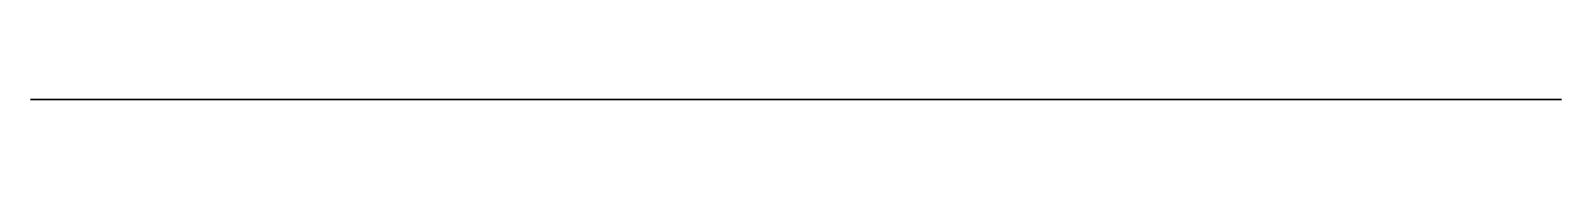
# Model space of a CAD drawing. Header units: millimetres. Extents: x 62.1 to 81.3, y 0 to 0.
import ezdxf

# ---------------------------------------------------------------- set-up
doc = ezdxf.new("R2010")
doc.units = ezdxf.units.MM
doc.layers.get('0').update_dxf_attribs({"color": 194, "true_color": 0x551cb1})

msp = doc.modelspace()

# ---------------------------------------------------------------- linework, layer by layer
at = {"color": 121, "true_color": 0xa6e5e5}
msp.add_polyline3d([(78.017, 0, 78.671), (78.013, 0, 78.905), (77.995, 0, 79.137), (77.964, 0, 79.368), (77.919, 0, 79.596), (77.86, 0, 79.821), (77.788, 0, 80.043), (77.703, 0, 80.26), (77.604, 0, 80.472), (77.493, 0, 80.678), (77.371, 0, 80.876), (77.237, 0, 81.067), (77.092, 0, 81.249), (76.937, 0, 81.422), (76.771, 0, 81.586), (76.596, 0, 81.739), (76.411, 0, 81.883), (76.218, 0, 82.015), (76.018, 0, 82.135), (75.812, 0, 82.243), (75.6, 0, 82.338), (75.382, 0, 82.421), (75.16, 0, 82.49), (74.934, 0, 82.547), (74.704, 0, 82.589), (74.704, 0, 94.816), (74.993, 0, 94.855), (75.278, 0, 94.914), (75.557, 0, 94.992), (75.83, 0, 95.089), (76.096, 0, 95.204), (76.353, 0, 95.337), (76.602, 0, 95.489), (76.84, 0, 95.657), (77.066, 0, 95.841), (77.278, 0, 96.04), (77.475, 0, 96.253), (77.658, 0, 96.478), (77.824, 0, 96.715), (77.974, 0, 96.964), (78.106, 0, 97.222), (78.222, 0, 97.49), (78.318, 0, 97.766), (78.395, 0, 98.046), (78.452, 0, 98.33), (78.49, 0, 98.618), (78.507, 0, 98.907), (78.506, 0, 99.197), (78.484, 0, 99.487), (78.442, 0, 99.775), (78.672, 0, 99.935), (78.894, 0, 100.106), (79.105, 0, 100.287), (79.307, 0, 100.479), (79.498, 0, 100.68), (79.679, 0, 100.891), (79.849, 0, 101.11), (80.008, 0, 101.338), (80.189, 0, 101.633), (80.351, 0, 101.939), (80.493, 0, 102.255), (80.615, 0, 102.578), (80.716, 0, 102.909), (80.796, 0, 103.246), (80.855, 0, 103.587), (80.893, 0, 103.932), (80.905, 0, 104.197), (80.902, 0, 104.462), (80.883, 0, 104.726), (80.848, 0, 104.989), (80.797, 0, 105.248), (80.73, 0, 105.504), (80.646, 0, 105.754), (80.546, 0, 105.998), (80.473, 0, 106.153), (80.393, 0, 106.307), (80.217, 0, 106.61), (80.019, 0, 106.908), (79.801, 0, 107.2), (79.564, 0, 107.487), (79.31, 0, 107.768), (78.757, 0, 108.315), (78.155, 0, 108.842), (77.517, 0, 109.35), (76.181, 0, 110.313), (75.11, 0, 111.101), (74.079, 0, 111.955), (73.099, 0, 112.867), (72.177, 0, 113.825), (72.177, 0, 115.217), (72.382, 0, 115.297), (72.581, 0, 115.387), (72.775, 0, 115.486), (72.964, 0, 115.595), (73.146, 0, 115.713), (73.321, 0, 115.839), (73.49, 0, 115.974), (73.652, 0, 116.117), (73.807, 0, 116.268), (73.954, 0, 116.426), (74.093, 0, 116.592), (74.224, 0, 116.765), (74.347, 0, 116.945), (74.461, 0, 117.13), (74.565, 0, 117.323), (74.66, 0, 117.521), (74.746, 0, 117.723), (74.82, 0, 117.929), (74.884, 0, 118.138), (74.937, 0, 118.348), (74.98, 0, 118.561), (75.011, 0, 118.775), (75.032, 0, 118.99), (75.043, 0, 119.206), (75.042, 0, 119.422), (75.031, 0, 119.638), (75.01, 0, 119.853), (74.977, 0, 120.068), (74.934, 0, 120.281), (74.88, 0, 120.492), (74.815, 0, 120.701), (74.739, 0, 120.907), (74.653, 0, 121.11), (74.558, 0, 121.307), (74.453, 0, 121.498), (74.338, 0, 121.683), (74.216, 0, 121.861), (74.084, 0, 122.033), (73.945, 0, 122.198), (73.797, 0, 122.356), (73.642, 0, 122.507), (73.479, 0, 122.649), (73.31, 0, 122.784), (73.133, 0, 122.91), (72.951, 0, 123.027), (72.761, 0, 123.136), (72.566, 0, 123.235), (72.366, 0, 123.324), (72.366, 0, 126.141), (67.586, 0, 131.55), (62.102, 0, 131.55), (62.102, 0, 1.437), (81.349, 0, 1.437), (81.349, 0, 74.265), (81.342, 0, 75.088), (81.324, 0, 75.496), (81.285, 0, 75.896), (81.256, 0, 76.091), (81.219, 0, 76.283), (81.174, 0, 76.47), (81.119, 0, 76.653), (81.054, 0, 76.831), (81.017, 0, 76.917), (80.977, 0, 77.002), (80.935, 0, 77.086), (80.889, 0, 77.168), (80.839, 0, 77.248), (80.787, 0, 77.326), (80.666, 0, 77.487), (80.535, 0, 77.64), (80.394, 0, 77.784), (80.245, 0, 77.919), (80.087, 0, 78.044), (79.922, 0, 78.159), (79.75, 0, 78.264), (79.572, 0, 78.357), (79.388, 0, 78.439), (79.2, 0, 78.509), (79.009, 0, 78.567), (78.814, 0, 78.612), (78.617, 0, 78.646), (78.418, 0, 78.667), (78.218, 0, 78.675)], close=True, dxfattribs=at)

doc.saveas('drawing.dxf')
